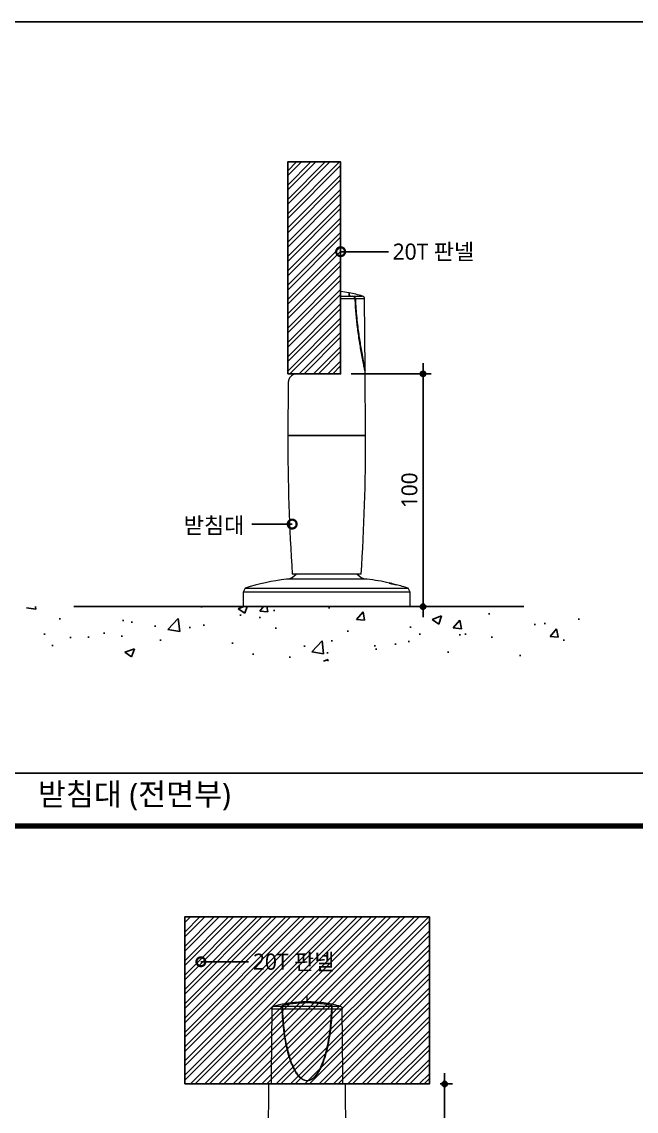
# Model space of a CAD drawing. Extents: x -256 to 8104, y -176 to 5714.
# Drawn here: x 4660 to 5818, y 3488 to 5538 of the extents above; entities that cross this region are included whole.
import ezdxf
from ezdxf.enums import TextEntityAlignment as Align

# ---------------------------------------------------------------- set-up
doc = ezdxf.new("R2010")
doc.units = 0
doc.header["$LTSCALE"] = 30
doc.layers.get('0').update_dxf_attribs({"linetype": 'CONTINUOUS'})
doc.layers.get('DEFPOINTS').update_dxf_attribs({"linetype": 'CONTINUOUS'})
for name, color, linetype in [('DIM', 7, 'CONTINUOUS'), ('HAT', 8, 'CONTINUOUS'), ('TIT', 3, 'CONTINUOUS'), ('문자', 3, 'CONTINUOUS'), ('부자재', 4, 'CONTINUOUS'), ('치수', 1, 'CONTINUOUS'), ('판넬', 2, 'CONTINUOUS'), ('해치', 8, 'CONTINUOUS')]:
    doc.layers.add(name, color=color, linetype=linetype)
doc.styles.add('돋움', font='malgun.ttf')
doc.dimstyles.new('10', dxfattribs={"dimscale": 10, "dimtxt": 3, "dimasz": 1, "dimexe": 1.5, "dimexo": 2, "dimgap": 1, "dimtad": 1, "dimdec": 0, "dimlunit": 6, "dimtxsty": '돋움', "dimblk": 'DIMDOT', "dimcen": -1, "dimdle": 1.5, "dimclrt": 3, "dimazin": 3, "dimtfac": 1, "dimtdec": 0, "dimtix": 1, "dimtmove": 2, "dimatfit": 3, "dimldrblk": 'DIMDOT', "dimarcsym": 0})
pattern_1 = [(45, (-8473.46, -213.721), (-13.470384, 13.470384), []), (45, (-8464.48, -213.721), (-13.470384, 13.470384), [])]

# ---------------------------------------------------------------- blocks, each defined once
blk = doc.blocks.new('_DOTSMALL')
at = {"color": 0, "linetype": 'ByBlock', "const_width": 0.5}
blk.add_lwpolyline([(-0.0625, 0, 1), (0.0625, 0, 1)], format="xyb", close=True, dxfattribs=at)
blk = doc.blocks.new('A$C63EC304E')
at = {"layer": '치수', "color": 1, "xscale": 2.5, "yscale": 2.5, "zscale": 2.5, "rotation": 234.3098741996962}
blk.add_blockref('_DOTSMALL', (0.31, 0.31), dxfattribs=at)
blk = doc.blocks.new('A$C2BC9653E')
at = {"layer": '치수', "xscale": 0.3333333333333333, "yscale": 0.3333333333333333, "zscale": 0.3333333333333333}
blk.add_blockref('A$C63EC304E', (0, 0), dxfattribs=at)
blk = doc.blocks.new('A$C7FC71301')
at = {"layer": '치수', "rotation": 180}
blk.add_blockref('A$C2BC9653E', (0.208, 0.208), dxfattribs=at)
blk = doc.blocks.new('A$C4A20372B')
at = {"layer": '치수'}
blk.add_blockref('A$C7FC71301', (0, 0), dxfattribs=at)
blk = doc.blocks.new('A$C566469F5')
at = {"layer": '치수'}
blk.add_blockref('A$C4A20372B', (0, 0), dxfattribs=at)
blk = doc.blocks.new('A$C7E317CD4')
at = {"layer": '해치', "xscale": 2, "yscale": 2, "zscale": 2}
blk.add_blockref('A$C566469F5', (0, 0), dxfattribs=at)
blk = doc.blocks.new('A$C601D7F27')
at = {"layer": '치수'}
blk.add_blockref('A$C7E317CD4', (0, 0), dxfattribs=at)
blk = doc.blocks.new('A$C38802C08')
at = {"layer": '치수'}
blk.add_blockref('A$C601D7F27', (0, 0), dxfattribs=at)
blk = doc.blocks.new('U_T460_S')
at = {"color": 0, "lineweight": 15}
for p, q in [((0, 51.22), (0, 50.51)), ((0, 50.51), (2.11, 50.51)), ((0, 50.03), (0, 37.85)), ((2.63, 50.03), (0, 50.03)), ((1.5, 51.03), (1.5, 50.62)), ((1.5, 50.62), (2.11, 50.51)), ((1.55, 50.62), (2.17, 50.51)), ((2.17, 50.51), (3.93, 50.51)), ((4.31, 50.03), (2.66, 50.03)), ((4.41, 38.43), (4.31, 50.03)), ((0, 37.85), (-8, 37.85)), ((4.5, 27.85), (4.41, 38.35)), ((-9.43, 36.35), (-9.5, 27.85)), ((-9.5, 27.85), (4.5, 27.85)), ((4.46, 27.8), (-9.5, 27.8)), ((-8.5, 27.85), (-8.5, 27.8)), ((3.5, 27.8), (3.5, 27.85)), ((4.5, 27.8), (4.46, 27.8)), ((4.75, 4.45), (-9.75, 4.45)), ((-9.58, 4.5), (4.58, 4.5)), ((3.66, 5.3), (-8.7, 5.3)), ((3.7, 5.3), (3.66, 5.3)), ((8.97, 3.79), (8.98, 3.78)), ((9.15, 3.74), (8.97, 3.78)), ((9.14, 3.75), (9.28, 3.72)), ((10, 3.56), (9.27, 3.72)), ((-17.17, 2.98), (-17.5, 2.36)), ((-17.5, 2.36), (-17.5, 0)), ((12.5, 2.36), (-17.5, 2.36)), ((-17.17, 2.98), (12.17, 2.98)), ((12.5, 2.36), (12.17, 2.98)), ((12.5, 0), (12.5, 2.36)), ((12.5, 0), (-17.5, 0))]:
    blk.add_line(p, q, dxfattribs=at)
for centre, radius, start, end in [((-2.5, 26.35), 25, 80.7931, 84.2608), ((-2.5, 26.35), 25, 75.0838, 80.6736), ((-1.81, 51.23), 4.05, 348.952, 349.6646), ((2.59, 51.03), 1.01, 272.2627, 274.4256), ((3.81, 50.02), 0.5, 0.5, 75.0838), ((4.36, 38.42), 0.05, 324.3386, 0.5), ((307.31, 27.8), 316.81, 180, 184.0727), ((-312.31, 27.8), 316.81, 355.9273, 0), ((-5.61, -36.12), 40.78, 95.8321, 106.4688), ((-9.58, 4.38), 0.125, 93.0819, 147.303), ((-9.7, 6.7), 2.2, 273.0819, 320.4788), ((4.7, 6.7), 2.2, 219.5212, 266.9181), ((4.57, 4.38), 0.125, 32.697, 86.9181), ((0.61, -36.12), 40.78, 78.4532, 84.1679), ((0.61, -36.12), 40.78, 73.5312, 76.6951)]:
    blk.add_arc(centre, radius, start, end, dxfattribs=at)
for points, knots in [([(0, 50.03), (0, 50.08), (0, 50.19), (0, 50.33), (0, 50.45), (0, 50.49), (0, 50.51)], [0, 0, 0, 0, 0.237766, 0.475288, 0.719622, 1, 1, 1, 1]), ([(1.55, 51.01), (1.55, 51.01), (1.55, 51.02), (1.55, 50.95), (1.55, 50.83), (1.55, 50.69), (1.55, 50.62)], [0, 0, 0, 0, 0.167892, 0.434045, 0.700813, 1, 1, 1, 1]), ([(1.55, 50.57), (1.55, 50.57), (1.55, 50.59), (1.55, 50.6), (1.55, 50.61), (1.55, 50.62), (1.55, 50.62), (1.55, 50.62)], [0, 0, 0, 0, 0.242569, 0.485194, 0.726282, 0.964202, 1, 1, 1, 1]), ([(2.11, 50.51), (2.19, 50.49), (2.34, 50.45), (2.5, 50.32), (2.6, 50.18), (2.62, 50.08), (2.63, 50.03)], [0, 0, 0, 0, 0.334093, 0.590931, 0.797381, 1, 1, 1, 1]), ([(2.63, 50.03), (2.62, 50.07), (2.61, 50.15), (2.52, 50.28), (2.38, 50.4), (2.24, 50.44), (2.16, 50.46)], [0, 0, 0, 0, 0.190162, 0.379441, 0.638035, 1, 1, 1, 1]), ([(2.17, 50.51), (2.26, 50.48), (2.4, 50.44), (2.56, 50.31), (2.64, 50.17), (2.66, 50.08), (2.66, 50.03)], [0, 0, 0, 0, 0.356402, 0.614532, 0.805916, 1, 1, 1, 1]), ([(4.41, 38.35), (4.41, 38.35), (4.41, 38.36), (4.38, 38.47), (4.33, 38.67), (4.26, 38.98), (4.16, 39.42), (4.03, 40.02), (3.88, 40.7), (3.74, 41.43), (3.59, 42.18), (3.4, 43.19), (3.18, 44.49), (2.93, 46.25), (2.73, 48.1), (2.66, 49.43), (2.63, 50.03)], [0, 0, 0, 0, 0.013117, 0.051938, 0.080712, 0.110274, 0.162699, 0.216367, 0.27698, 0.338036, 0.3986, 0.459328, 0.5805, 0.702291, 0.86478, 1, 1, 1, 1]), ([(4.36, 38.37), (4.36, 38.37), (4.36, 38.37), (4.36, 38.38), (4.34, 38.44), (4.32, 38.54), (4.29, 38.7), (4.23, 38.96), (4.15, 39.35), (4.04, 39.86), (3.92, 40.4), (3.77, 41.13), (3.6, 42.04), (3.39, 43.15), (3.21, 44.3), (3.04, 45.45), (2.89, 46.59), (2.78, 47.73), (2.68, 48.87), (2.64, 49.64), (2.63, 50.03)], [0, 0, 0, 0, 0.000002, 0.013987, 0.034489, 0.055571, 0.080059, 0.105024, 0.152856, 0.201778, 0.249419, 0.29733, 0.385736, 0.474191, 0.564237, 0.654293, 0.740421, 0.826551, 0.913276, 1, 1, 1, 1]), ([(2.66, 50.03), (2.69, 49.52), (2.74, 48.5), (2.89, 46.98), (3.06, 45.59), (3.25, 44.32), (3.44, 43.18), (3.64, 42.06), (3.82, 41.15), (3.97, 40.43), (4.08, 39.89), (4.19, 39.38), (4.28, 39), (4.34, 38.74), (4.37, 38.59), (4.39, 38.49), (4.41, 38.43), (4.41, 38.43), (4.41, 38.43)], [0, 0, 0, 0, 0.115543, 0.231168, 0.346697, 0.436159, 0.525798, 0.61529, 0.704551, 0.752359, 0.800145, 0.848416, 0.896563, 0.921039, 0.945482, 0.965909, 0.986312, 1, 1, 1, 1]), ([(-8, 37.85), (-8.08, 37.84), (-8.33, 37.81), (-8.67, 37.67), (-8.97, 37.44), (-9.18, 37.19), (-9.32, 36.93), (-9.4, 36.65), (-9.43, 36.46), (-9.43, 36.36), (-9.43, 36.36)], [0, 0, 0, 0, 0.08678, 0.260456, 0.438788, 0.576352, 0.713951, 0.855736, 0.997532, 1, 1, 1, 1]), ([(-9.43, 36.36), (-9.43, 36.36), (-9.43, 36.36), (-9.43, 36.35), (-9.43, 36.35)], [0, 0, 0, 0, 0.379357, 1, 1, 1, 1]), ([(8.77, 3.83), (8.76, 3.83), (8.73, 3.84), (8.72, 3.84), (8.73, 3.84), (8.77, 3.83), (8.83, 3.82), (8.91, 3.8), (8.96, 3.79), (8.98, 3.79)], [0, 0, 0, 0, 0.144936, 0.289936, 0.4336, 0.577143, 0.722407, 0.870536, 1, 1, 1, 1]), ([(8.99, 3.78), (8.98, 3.79), (8.95, 3.79), (8.89, 3.81), (8.82, 3.82), (8.79, 3.83), (8.77, 3.83)], [0, 0, 0, 0, 0.068946, 0.420495, 0.772326, 1, 1, 1, 1]), ([(8.97, 3.78), (8.98, 3.77), (9.03, 3.76), (9.09, 3.75), (9.13, 3.74)], [0, 0, 0, 0, 0.1720916, 1, 1, 1, 1]), ([(8.97, 3.73), (8.97, 3.74), (8.97, 3.76), (8.97, 3.77), (8.97, 3.78)], [0, 0, 0, 0, 0.506561, 1, 1, 1, 1]), ([(9.13, 3.69), (9.09, 3.7), (9.03, 3.71), (8.98, 3.73), (8.97, 3.73)], [0, 0, 0, 0, 0.860743, 1, 1, 1, 1]), ([(9.13, 3.73), (9.26, 3.7), (9.55, 3.64), (9.84, 3.57), (10, 3.53)], [0, 0, 0, 0, 0.430582, 1, 1, 1, 1]), ([(9.13, 3.72), (9.13, 3.71), (9.13, 3.71), (9.13, 3.7), (9.13, 3.69)], [0, 0, 0, 0, 0.476579, 1, 1, 1, 1]), ([(10, 3.52), (9.83, 3.56), (9.55, 3.63), (9.26, 3.69), (9.13, 3.72)], [0, 0, 0, 0, 0.570891, 1, 1, 1, 1]), ([(9.22, 3.74), (9.22, 3.74), (9.22, 3.74), (9.19, 3.74), (9.16, 3.75), (9.14, 3.75)], [0, 0, 0, 0, 0.284804, 0.690886, 1, 1, 1, 1]), ([(9.27, 3.72), (9.38, 3.7), (9.62, 3.64), (9.86, 3.59), (10, 3.55)], [0, 0, 0, 0, 0.41527, 1, 1, 1, 1]), ([(10, 3.53), (10, 3.53), (10, 3.53), (10, 3.52), (10, 3.52)], [0, 0, 0, 0, 0.457065, 1, 1, 1, 1])]:
    blk.add_open_spline(points, degree=3, knots=knots, dxfattribs=at)
blk = doc.blocks.new('U_T460_F')
at = {"color": 0, "lineweight": 0}
blk.add_line((0.03, 51.22), (0, 52.07), dxfattribs=at)
at = {"color": 0, "lineweight": 15}
for p, q in [((-4.48, 50.03), (-6.33, 50.03)), ((-5.93, 50.51), (-4.49, 50.51)), ((-4.49, 50.62), (-4.49, 50.51)), ((-4.46, 50.46), (-4.47, 50.57)), ((-4.43, 50.62), (-4.42, 50.51)), ((4.43, 50.03), (-4.43, 50.03)), ((-4.42, 50.51), (4.42, 50.51)), ((4.42, 50.51), (4.43, 50.62)), ((4.47, 50.57), (4.46, 50.46)), ((6.33, 50.03), (4.48, 50.03)), ((4.49, 50.51), (4.49, 50.62)), ((4.49, 50.51), (5.93, 50.51)), ((-6.91, 37.85), (-7, 27.85)), ((-6.44, 37.85), (-6.91, 37.85)), ((0, 38.43), (0, 38.37)), ((6.91, 37.85), (6.44, 37.85)), ((7, 27.85), (6.91, 37.85)), ((-7, 27.85), (7, 27.85)), ((-0.77, 27.8), (-7, 27.8)), ((-6, 27.85), (-6, 27.8)), ((7, 27.8), (-0.77, 27.8)), ((6, 27.8), (6, 27.85)), ((7.25, 4.45), (-7.25, 4.45)), ((-7.08, 4.5), (7.08, 4.5)), ((-0.68, 5.3), (-6.2, 5.3)), ((6.2, 5.3), (-0.68, 5.3)), ((-14.67, 2.98), (-15, 2.36)), ((-15, 2.36), (-15, 0)), ((15, 2.36), (-15, 2.36)), ((-14.67, 2.98), (14.67, 2.98)), ((15, 2.36), (14.67, 2.98)), ((15, 0), (15, 2.36)), ((15, 0), (-15, 0))]:
    blk.add_line(p, q, dxfattribs=at)
at = {"color": 0, "lineweight": 15, "flags": 128}
for points in [[(-6.33, 50.03), (-6.43, 39.55), (-6.44, 37.85)], [(6.44, 37.85), (6.43, 39.55), (6.33, 50.03)]]:
    blk.add_lwpolyline(points, dxfattribs=at)
at = {"color": 0, "lineweight": 15}
for centre, radius, start, end in [((0, 26.35), 24.87, 76.2089, 103.7911), ((0, 26.35), 24.68, 79.5103, 100.4897), ((-4.41, 50.46), 0.0494, 99.6013, 180.9536), ((-4.43, 49.96), 0.0676, 89.8126, 104.7087), ((4.41, 50.46), 0.0494, 359.0464, 80.3987), ((4.43, 49.96), 0.0676, 75.2913, 90.1874), ((309.81, 27.8), 316.81, 180, 184.0727), ((-309.81, 27.8), 316.81, 355.9273, 0), ((-3.11, -36.12), 40.78, 95.8321, 106.4688), ((-7.08, 4.38), 0.125, 93.0819, 147.303), ((-7.2, 6.7), 2.2, 273.0819, 320.4788), ((7.2, 6.7), 2.2, 219.5212, 266.9181), ((7.07, 4.38), 0.125, 32.697, 86.9181), ((3.11, -36.12), 40.78, 73.5312, 84.1679)]:
    blk.add_arc(centre, radius, start, end, dxfattribs=at)
for points, knots in [([(-6.33, 50.03), (-6.32, 50.08), (-6.31, 50.19), (-6.23, 50.33), (-6.1, 50.45), (-5.99, 50.49), (-5.93, 50.51)], [0, 0, 0, 0, 0.237766, 0.475288, 0.719622, 1, 1, 1, 1]), ([(-4.49, 50.51), (-4.49, 50.49), (-4.49, 50.45), (-4.49, 50.32), (-4.48, 50.18), (-4.48, 50.08), (-4.48, 50.03)], [0, 0, 0, 0, 0.334093, 0.590931, 0.797381, 1, 1, 1, 1]), ([(4.48, 50.03), (4.45, 49.53), (4.41, 48.53), (4.25, 46.98), (4.02, 45.39), (3.67, 43.75), (3.29, 42.42), (2.9, 41.38), (2.58, 40.69), (2.26, 40.09), (1.92, 39.57), (1.58, 39.17), (1.27, 38.87), (0.99, 38.66), (0.68, 38.49), (0.38, 38.39), (0.09, 38.35), (-0.26, 38.35), (-0.64, 38.46), (-1.02, 38.68), (-1.41, 38.98), (-1.81, 39.42), (-2.23, 40.03), (-2.59, 40.7), (-2.92, 41.43), (-3.2, 42.18), (-3.52, 43.2), (-3.84, 44.49), (-4.16, 46.26), (-4.38, 48.1), (-4.45, 49.43), (-4.48, 50.03)], [0, 0, 0, 0, 0.056109, 0.112217, 0.175281, 0.238353, 0.301443, 0.333042, 0.364629, 0.387953, 0.411299, 0.434541, 0.447611, 0.460668, 0.473897, 0.487096, 0.496849, 0.5066, 0.526009, 0.540576, 0.555174, 0.581659, 0.608219, 0.638624, 0.669049, 0.699366, 0.729689, 0.790416, 0.85116, 0.932397, 1, 1, 1, 1]), ([(-4.47, 50.57), (-4.47, 50.57), (-4.47, 50.59), (-4.46, 50.6), (-4.44, 50.61), (-4.43, 50.62), (-4.43, 50.62), (-4.43, 50.62)], [0, 0, 0, 0, 0.242569, 0.485194, 0.726282, 0.964202, 1, 1, 1, 1]), ([(0, 38.37), (0, 38.37), (-0.06, 38.37), (-0.22, 38.38), (-0.46, 38.44), (-0.73, 38.54), (-1, 38.7), (-1.34, 38.96), (-1.71, 39.35), (-2.09, 39.86), (-2.41, 40.4), (-2.76, 41.13), (-3.13, 42.04), (-3.48, 43.15), (-3.76, 44.3), (-3.99, 45.45), (-4.17, 46.59), (-4.3, 47.73), (-4.4, 48.87), (-4.43, 49.64), (-4.45, 50.03)], [0, 0, 0, 0, 0.000002, 0.013987, 0.034489, 0.055571, 0.080059, 0.105024, 0.152856, 0.201778, 0.249419, 0.29733, 0.385736, 0.474191, 0.564237, 0.654293, 0.740421, 0.826551, 0.913276, 1, 1, 1, 1]), ([(-4.42, 50.51), (-4.43, 50.48), (-4.43, 50.44), (-4.44, 50.31), (-4.44, 50.17), (-4.44, 50.08), (-4.43, 50.03)], [0, 0, 0, 0, 0.356402, 0.614532, 0.805916, 1, 1, 1, 1]), ([(4.43, 50.62), (3.95, 50.7), (3.07, 50.84), (1.75, 50.97), (0.5, 51.03), (-0.73, 51.02), (-1.93, 50.95), (-3.16, 50.83), (-3.99, 50.69), (-4.43, 50.62)], [0, 0, 0, 0, 0.162028, 0.302727, 0.443426, 0.583945, 0.717175, 0.850406, 1, 1, 1, 1]), ([(-4.43, 50.03), (-4.41, 49.52), (-4.36, 48.5), (-4.21, 46.98), (-4, 45.59), (-3.75, 44.32), (-3.55, 43.56), (-3.45, 43.18)], [0, 0, 0, 0, 0.219748, 0.439653, 0.659373, 0.829518, 1, 1, 1, 1]), ([(4.45, 50.03), (4.42, 49.41), (4.36, 48.17), (4.15, 46.33), (3.83, 44.51), (3.45, 43.05), (3.09, 41.94), (2.78, 41.16), (2.42, 40.4), (2.02, 39.76), (1.61, 39.22), (1.23, 38.86), (0.87, 38.62), (0.58, 38.47), (0.28, 38.39), (0.09, 38.37), (0, 38.37), (0, 38.37)], [0, 0, 0, 0, 0.139533, 0.279422, 0.419174, 0.55852, 0.622381, 0.686418, 0.750267, 0.813869, 0.859301, 0.904612, 0.931264, 0.957863, 0.97894, 0.999998, 1, 1, 1, 1]), ([(4.27, 47.72), (4.29, 47.88), (4.38, 48.64), (4.41, 49.41), (4.43, 50.03)], [0, 0, 0, 0, 0.201287, 1, 1, 1, 1]), ([(4.43, 50.03), (4.44, 50.08), (4.44, 50.18), (4.44, 50.32), (4.43, 50.44), (4.43, 50.48), (4.42, 50.51)], [0, 0, 0, 0, 0.2036504, 0.4131033, 0.6693873, 1, 1, 1, 1]), ([(4.43, 50.62), (4.43, 50.62), (4.44, 50.61), (4.45, 50.6), (4.46, 50.59), (4.47, 50.58), (4.47, 50.57), (4.47, 50.57)], [0, 0, 0, 0, 0.235302, 0.470524, 0.707668, 0.947927, 1, 1, 1, 1]), ([(4.46, 50.46), (4.46, 50.44), (4.46, 50.4), (4.46, 50.29), (4.46, 50.16), (4.45, 50.07), (4.45, 50.03)], [0, 0, 0, 0, 0.335931, 0.593051, 0.800431, 1, 1, 1, 1]), ([(4.48, 50.03), (4.48, 50.08), (4.48, 50.17), (4.49, 50.31), (4.49, 50.44), (4.49, 50.48), (4.49, 50.51)], [0, 0, 0, 0, 0.188174, 0.37552, 0.632642, 1, 1, 1, 1]), ([(5.93, 50.51), (5.99, 50.49), (6.11, 50.45), (6.24, 50.32), (6.32, 50.17), (6.33, 50.07), (6.33, 50.03)], [0, 0, 0, 0, 0.276955, 0.554541, 0.815504, 1, 1, 1, 1]), ([(0, 38.43), (0.09, 38.43), (0.27, 38.44), (0.56, 38.52), (0.86, 38.66), (1.21, 38.9), (1.58, 39.26), (1.99, 39.78), (2.38, 40.42), (2.75, 41.17), (3.06, 41.95), (3.34, 42.77), (3.58, 43.64), (3.86, 44.83), (4.11, 46.19), (4.22, 47.27), (4.27, 47.72)], [0, 0, 0, 0, 0.024622, 0.050056, 0.081479, 0.113781, 0.16786, 0.22326, 0.299617, 0.376057, 0.45452, 0.533001, 0.618025, 0.703055, 0.874245, 1, 1, 1, 1]), ([(-3.45, 43.18), (-3.34, 42.81), (-3.12, 42.06), (-2.74, 41.15), (-2.38, 40.43), (-2.06, 39.89), (-1.69, 39.38), (-1.32, 39), (-0.98, 38.74), (-0.72, 38.59), (-0.45, 38.49), (-0.21, 38.43), (-0.06, 38.43), (0, 38.43)], [0, 0, 0, 0, 0.188721, 0.376956, 0.477773, 0.578545, 0.680339, 0.781871, 0.833486, 0.885032, 0.928109, 0.971135, 1, 1, 1, 1])]:
    blk.add_open_spline(points, degree=3, knots=knots, dxfattribs=at)
blk = doc.blocks.new('DIMDOT')
at = {"linetype": 'Continuous'}
blk.add_line((-2, 0), (2, 0), dxfattribs=at)
for radius in [0.5, 0.25]:
    blk.add_circle((0, 0), radius, dxfattribs=at)
blk = doc.blocks.new('*D30')
at = {"layer": 'DEFPOINTS', "color": 0}
for p in [(5260.8, 4875.6), (5260.8, 4437.5), (5416.1, 4437.5)]:
    blk.add_point(p, dxfattribs=at)
at = {"layer": 'DIM', "color": 0, "lineweight": -2}
for p, q in [((5280.8, 4875.6), (5431.1, 4875.6)), ((5416.1, 4865.6), (5416.1, 4447.5)), ((5280.8, 4437.5), (5431.1, 4437.5))]:
    blk.add_line(p, q, dxfattribs=at)
at = {"layer": 'DIM', "color": 0, "lineweight": -2, "xscale": 10, "yscale": 10, "zscale": 10}
for p, rotation in [((5416.1, 4875.6), 90), ((5416.1, 4437.5), 270)]:
    blk.add_blockref('DIMDOT', p, dxfattribs=dict(at, rotation=rotation))
at = {"layer": 'DIM', "color": 3, "insert": (5390.5, 4656.5), "char_height": 30, "attachment_point": 5, "rotation": 90, "style": '돋움'}
blk.add_mtext('100', dxfattribs=at)
blk = doc.blocks.new('*D31')
at = {"layer": 'DEFPOINTS', "color": 0}
for p in [(5428, 3538.9), (5428, 3100.8), (5456.6, 3100.8)]:
    blk.add_point(p, dxfattribs=at)
at = {"layer": 'DIM', "color": 0, "lineweight": -2}
for p, q in [((5448, 3538.9), (5471.6, 3538.9)), ((5456.6, 3528.9), (5456.6, 3110.8)), ((5448, 3100.8), (5471.6, 3100.8))]:
    blk.add_line(p, q, dxfattribs=at)
at = {"layer": 'DIM', "color": 0, "lineweight": -2, "xscale": 10, "yscale": 10, "zscale": 10}
for p, rotation in [((5456.6, 3538.9), 90), ((5456.6, 3100.8), 270)]:
    blk.add_blockref('DIMDOT', p, dxfattribs=dict(at, rotation=rotation))
at = {"layer": 'DIM', "color": 3, "insert": (5431, 3319.8), "char_height": 30, "attachment_point": 5, "rotation": 90, "style": '돋움'}
blk.add_mtext('100', dxfattribs=at)
blk = doc.blocks.new('URINAL_04')
at = {"layer": 'HAT', "transparency": 33554687}
h = blk.add_hatch(dxfattribs=at)
h.set_pattern_fill('ANSI32', color=256, scale=2, style=0)
h.set_pattern_definition(pattern_1)
h.paths.add_polyline_path([(5161.3, 5274.6), (5260.8, 5274.6), (5260.8, 4875.6), (5161.3, 4875.6)])
h = blk.add_hatch(dxfattribs=at)
h.set_pattern_fill('ANSI32', color=256, scale=2, style=0)
h.set_pattern_definition(pattern_1)
h.paths.add_polyline_path([(4967.2, 3853.3), (5428, 3853.3), (5428, 3538.9), (4967.2, 3538.9)])
at = {"layer": '해치'}
h = blk.add_hatch(dxfattribs=at)
h.set_pattern_fill('AR-CONC', color=256, style=0)
h.set_pattern_definition([(50, (3239.55, 2900.74), (182.185, -15.939), [19.05, -209.55]), (355, (3239.55, 2900.74), (-35.243, 191.057), [15.24, -167.64]), (100.451, (3254.73, 2899.42), (146.943, 175.117), [16.19, -178.09]), (46.184, (3239.55, 2951.54), (271.079, -42.042), [28.575, -314.325]), (96.636, (3262.14, 2948.04), (237.404, 247.426), [24.285, -267.135]), (351.184, (3239.55, 2951.54), (237.405, 247.425), [22.86, -251.46]), (21, (3264.95, 2938.84), (151.615, -102.2655), [19.05, -209.55]), (326, (3264.95, 2938.84), (61.802, 184.188), [15.24, -167.64]), (71.4514, (3277.58, 2930.32), (213.416, 81.923), [16.19, -178.09]), (37.5, (3239.546, 2900.744), (3.0886, 84.555), [0, -165.608, 0, -170.18, 0, -168.275]), (7.5, (3239.55, 2900.74), (66.8197, 100.1806), [0, -97.028, 0, -161.798, 0, -64.135]), (327.5, (3182.904, 2900.744), (135.5906, -5.7287), [0, -63.5, 0, -198.12, 0, -262.89]), (317.5, (3157.5, 2900.74), (148.129, 25.4265), [0, -82.55, 0, -131.572, 0, -186.69])])
h.paths.add_polyline_path([(5719.1, 4334.5), (5719.1, 4437.5), (4668.9, 4437.5), (4668.9, 4334.5)])
at = {"color": 2}
blk.add_line((4758.3, 4437.5), (5606, 4437.5), dxfattribs=at)
at = {"color": 8}
blk.add_line((2518.8, 4124.2), (5866.6, 4124.2), dxfattribs=at)
at = {"color": 2}
for points in [[(-0.7, 5538.4), (7251.6, 5538.4), (7251.6, 0.1), (-0.7, 0.1)], [(-0.7, 5538.4), (7251.6, 5538.4), (7251.6, 0.1), (-0.7, 0.1)], [(-0.7, 5538.4), (7981.2, 5538.4), (7981.2, 0.1), (-0.7, 0.1)]]:
    blk.add_lwpolyline(points, close=True, dxfattribs=at)
at = {"color": 8, "const_width": 10}
blk.add_lwpolyline([(2484.2, 4024.2), (5832, 4024.2)], dxfattribs=at)
at = {"layer": '치수'}
for p, q in [((5260.8, 5105.6), (5350.8, 5105.6)), ((5093.5, 4592.7), (5169.6, 4592.7)), ((4997.6, 3768.9), (5087.6, 3768.9))]:
    blk.add_line(p, q, dxfattribs=at)
at = {"layer": '판넬', "color": 1}
for points in [[(5161.3, 4875.6), (5260.8, 4875.6), (5260.8, 5274.6), (5161.3, 5274.6)], [(4967.2, 3538.9), (5428, 3538.9), (5428, 3853.3), (4967.2, 3853.3)]]:
    blk.add_lwpolyline(points, close=True, dxfattribs=at)
at = {"layer": '부자재', "xscale": 10.47368421052632, "yscale": 11.57516512549538}
for name, p in [('U_T460_S', (5260.8, 4437.5)), ('U_T460_F', (5197.6, 3100.8))]:
    blk.add_blockref(name, p, dxfattribs=at)
at = {"layer": '해치', "xscale": 20, "yscale": 20}
for p in [(5256.6, 5101.4), (4993.4, 3764.7)]:
    blk.add_blockref('A$C38802C08', p, dxfattribs=at)
at = {"layer": '해치', "xscale": 20, "yscale": 20, "zscale": 20}
blk.add_blockref('A$C38802C08', (5165.4, 4588.6), dxfattribs=at)
at = {"layer": 'TIT', "style": '돋움'}
blk.add_text('받침대 (전면부)', height=42, dxfattribs=at).set_placement((5053.9, 4063.3), align=Align.RIGHT)
at = {"layer": '문자', "style": '돋움'}
for p in [(5358.8, 5090.6), (5095.6, 3753.9)]:
    blk.add_text('20T 판넬', height=30.34, dxfattribs=at).set_placement(p)
blk.add_text('받침대', height=30.34, dxfattribs=at).set_placement((5022.4, 4590.8), align=Align.MIDDLE)
at = {"layer": 'DIM'}
for base, p1, p2, picture, middle in [((5416.1, 4437.5), (5260.8, 4875.6), (5260.8, 4437.5), '*D30', (5390.5, 4656.5)), ((5456.6, 3100.8), (5428, 3538.9), (5428, 3100.8), '*D31', (5431, 3319.8))]:
    dim = blk.add_linear_dim(base=base, p1=p1, p2=p2, angle=270, text='100', dimstyle='10', dxfattribs=at)
    dim.commit()
    dim.dimension.update_dxf_attribs({"geometry": picture, "text_midpoint": middle})

msp = doc.modelspace()

# ---------------------------------------------------------------- block references
msp.add_blockref('URINAL_04', (0, 0))

doc.saveas('drawing.dxf')
